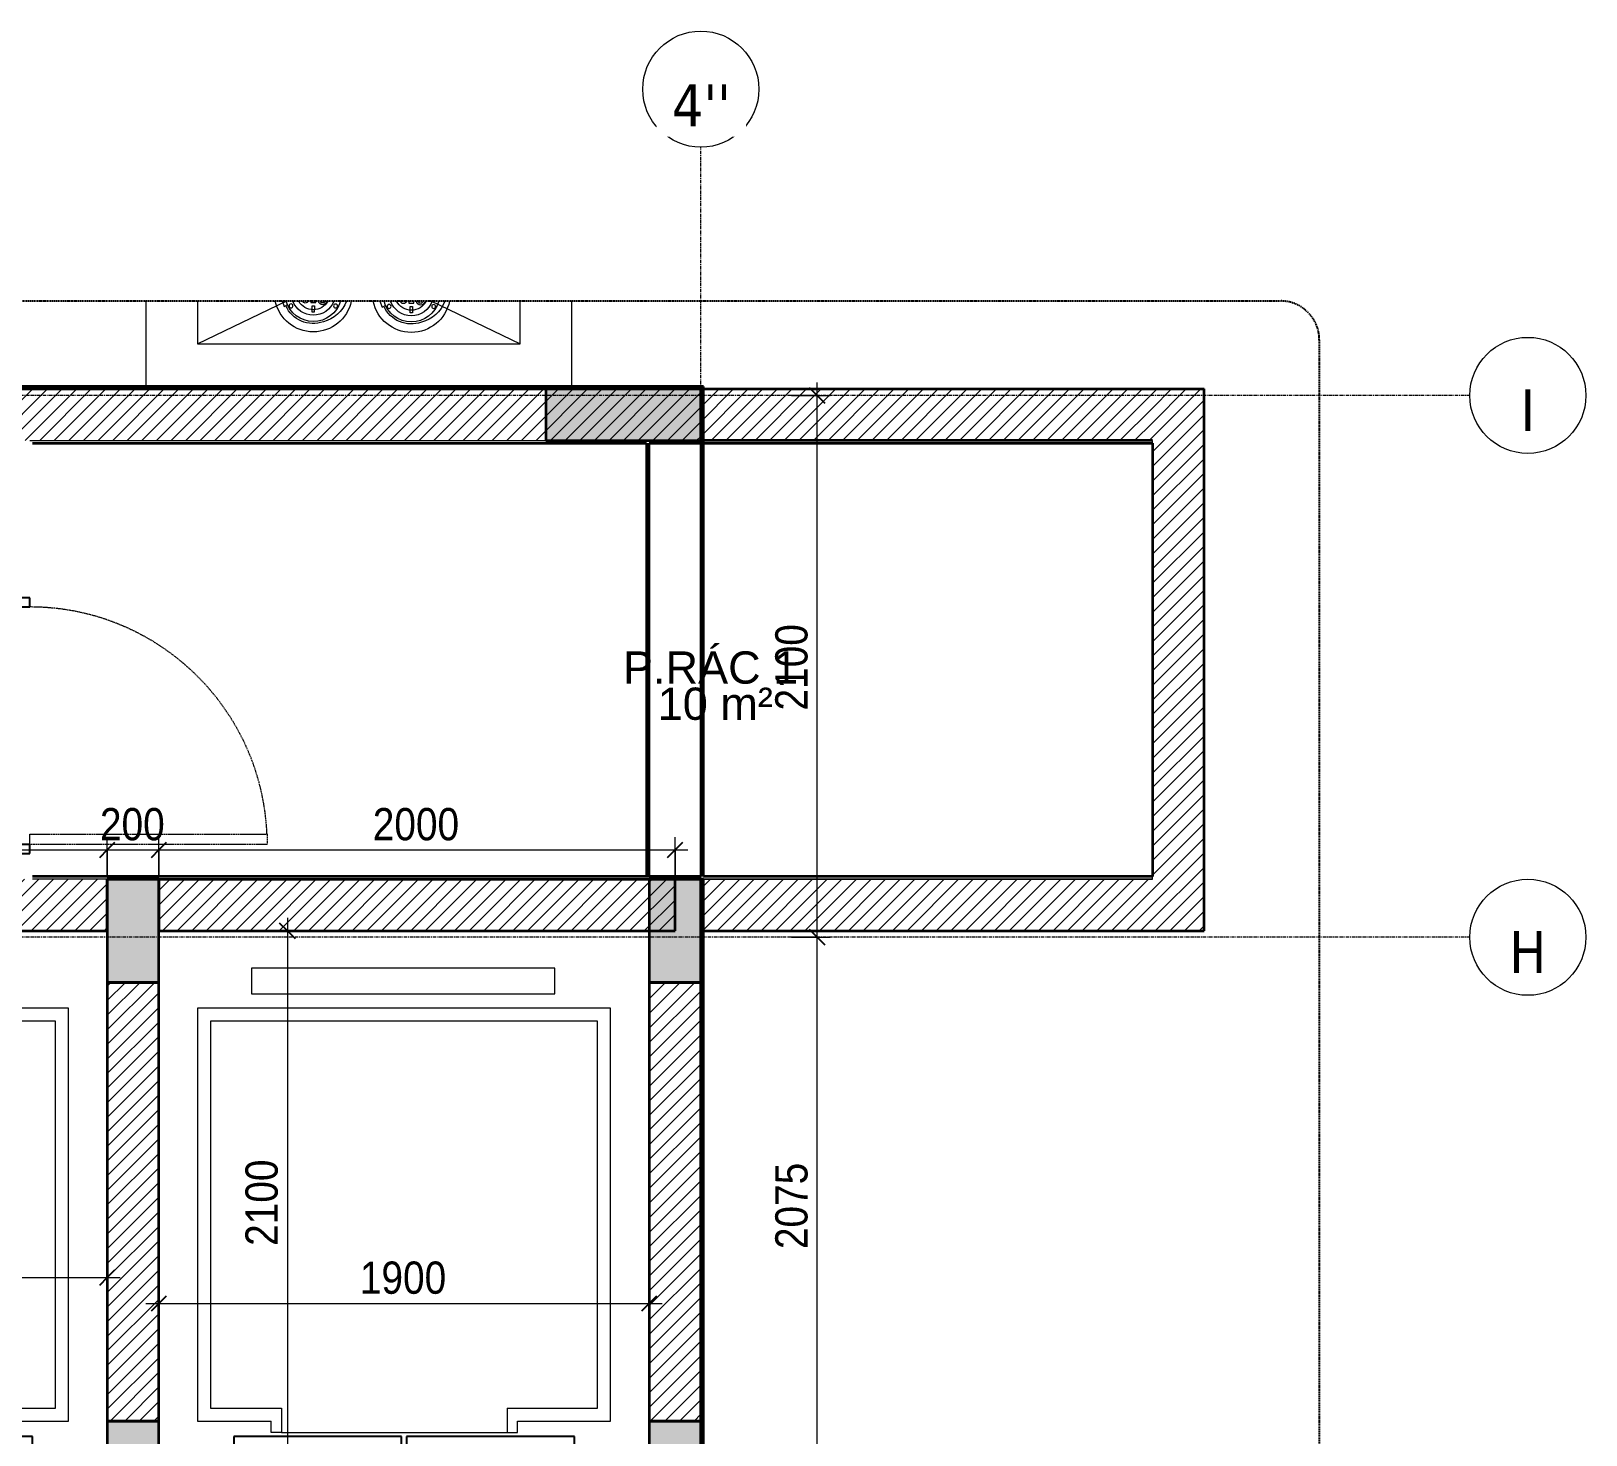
# Model space of a CAD drawing. Header units: millimetres. Extents: x 42962 to 86732, y 2002 to 54980.
# Drawn here: x 46257 to 52282, y 49508 to 54949 of the extents above; entities that cross this region are included whole.
import ezdxf

# ---------------------------------------------------------------- set-up
doc = ezdxf.new("R2010")
doc.units = ezdxf.units.MM
for name, pattern in [('Dash - Tight', [4.5, 3, -1.5]), ('Grid Line', [22.225, 12.7, -3.175, 3.175, -3.175]), ('Hidden', [7.14375, 4.7625, -2.38125])]:
    doc.linetypes.add(name, pattern=pattern)
for name, color, linetype, lineweight in [('0-1', 7, 'Continuous', 5), ('A-ANNO-DIMS', 211, 'Continuous', 9), ('A-ANNO-DIMS-50', 211, 'Continuous', 9), ('A-AREA-IDEN', 2, 'Continuous', 9), ('A-DETL-GENF-1', 92, 'Dash - Tight', 18), ('A-DETL-GENF-2', 92, 'Hidden', 25), ('A-DOOR', 31, 'Continuous', 18), ('A-DOOR-1', 31, 'Continuous', 25), ('A-DOOR-FRAM', 31, 'Continuous', 25), ('A-FLOR', 192, 'Continuous', 18), ('A-WALL', 113, 'Continuous', 18), ('A-WALL-1', 113, 'Continuous', 35), ('A-WALL-PATT-1', 111, 'Continuous', 18), ('G-IMPT', 8, 'Continuous', 18), ('M-EQPM', 50, 'Continuous', 18), ('S-COLS-1', 9, 'Continuous', 5), ('S-COLS-2', 7, 'Continuous', 35), ('S-GRID-1', 1, 'Grid Line', 9), ('S-GRID-IDEN', 1, 'Continuous', 9)]:
    doc.layers.add(name, color=color, linetype=linetype, lineweight=lineweight)
doc.styles.add('Arial', font='arial.ttf', dxfattribs={"height": 125})
doc.styles.add('Tahoma_B', font='tahomabd.ttf', dxfattribs={"height": 162.5})
doc.styles.add('UTM Avo', font='', dxfattribs={"width": 0.9, "height": 125})
doc.styles.get('UTM Avo').set_extended_font_data('UTM Avo')
doc.dimstyles.new('1_Dim_chi_tiet_2_5', dxfattribs={"dimscale": 304.8, "dimtxt": 124.912619, "dimasz": 0.19685, "dimexe": 0.164042, "dimexo": 0.0625, "dimgap": 0.016404, "dimtad": 1, "dimdec": 0, "dimrnd": 5, "dimzin": 0, "dimdsep": 46, "dimtxsty": 'UTM Avo', "dimblk1": 'OBLIQUE', "dimblk2": 'OBLIQUE', "dimsah": 1, "dimcen": 0.09, "dimdle": 0.164042, "dimazin": 0, "dimtfac": 1, "dimtdec": 4, "dimtix": 1, "dimtmove": 0, "dimatfit": 3, "dimfxl": 0.328084, "dimfxlon": 1, "dimtvp": 1, "dimtolj": 1, "dimtzin": 0, "dimarcsym": 2})
pattern_1 = [(45, (0, 0), (-28.284271, 28.284271), [])]

# ---------------------------------------------------------------- blocks, each defined once
blk = doc.blocks.new('NCV_TKTC_KET CAU_rvt-1-TKCS_THANG MÁY TM1- MẶT BẰNG TẦNG HẦM')
at = {"layer": 'S-COLS-1'}
for points in [[(48852.6, 53362.3), (48852.6, 53562.3), (48252.6, 53562.3), (48252.6, 53362.3)], [(46752.6, 51261.9), (46752.6, 51661.9), (46552.6, 51661.9), (46552.6, 51261.9)], [(48852.6, 51261.9), (48852.6, 51661.9), (48652.6, 51661.9), (48652.6, 51261.9)], [(46752.6, 49161.9), (46752.6, 49561.9), (46552.6, 49561.9), (46552.6, 49161.9)], [(48852.6, 49161.9), (48852.6, 49561.9), (48652.6, 49561.9), (48652.6, 49161.9)]]:
    blk.add_hatch(color=256, dxfattribs=at).paths.add_polyline_path(points)
at = {"layer": 'S-COLS-2'}
for p, q in [((48252.6, 53562.3), (48252.6, 53362.3)), ((48852.6, 53562.3), (48252.6, 53562.3)), ((48852.6, 53362.3), (48852.6, 53562.3)), ((48252.6, 53362.3), (48852.6, 53362.3)), ((46752.6, 51661.9), (46552.6, 51661.9)), ((46552.6, 51661.9), (46552.6, 51261.9)), ((46752.6, 51261.9), (46752.6, 51661.9)), ((48852.6, 51661.9), (48652.6, 51661.9)), ((48652.6, 51661.9), (48652.6, 51261.9)), ((48852.6, 51261.9), (48852.6, 51661.9)), ((46552.6, 51261.9), (46752.6, 51261.9)), ((48652.6, 51261.9), (48852.6, 51261.9)), ((46752.6, 49561.9), (46552.6, 49561.9)), ((46552.6, 49561.9), (46552.6, 49161.9)), ((46752.6, 49161.9), (46752.6, 49561.9)), ((48852.6, 49561.9), (48652.6, 49561.9)), ((48652.6, 49561.9), (48652.6, 49161.9)), ((48852.6, 49161.9), (48852.6, 49561.9))]:
    blk.add_line(p, q, dxfattribs=at)
blk = doc.blocks.new('Thang may HIEN - Dài x Rộng - 2000x2000-2402764-TKCS_THANG MÁY TM1- MẶT BẰNG TẦNG HẦM')
at = {"layer": 'A-DOOR'}
for p, q in [((-590, 120), (-880, 120)), ((-880, 120), (-880, 100)), ((-880, 100), (-600, 100)), ((-600, 100), (-600, -100)), ((-500, -60), (-590, 120)), ((590, 120), (500, -60)), ((880, 120), (590, 120)), ((600, -100), (600, 100)), ((600, 100), (880, 100)), ((880, 100), (880, 120)), ((-500, -140), (-500, -60)), ((500, -60), (500, -140)), ((-600, -100), (-540, -100)), ((-540, -100), (-540, -140)), ((615, -100), (600, -100)), ((615, -140), (615, -100)), ((-660, -190.4), (-660, -150.4)), ((-660, -150.4), (-10, -150.4)), ((-540, -140), (-500, -140)), ((-10, -150.4), (-10, -190.4)), ((660, -150.4), (10, -150.4)), ((10, -150.4), (10, -190.4)), ((500, -140), (615, -140)), ((660, -190.4), (660, -150.4)), ((-10, -190.4), (-660, -190.4)), ((-10, -200.4), (-660, -200.4)), ((-660, -200.4), (-660, -240.4)), ((-660, -240.4), (-10, -240.4)), ((-10, -240.4), (-10, -200.4)), ((10, -190.4), (660, -190.4)), ((10, -200.4), (10, -240.4)), ((660, -200.4), (10, -200.4)), ((10, -240.4), (660, -240.4)), ((660, -240.4), (660, -200.4)), ((-440, -300), (-800, -300)), ((-800, -300), (-800, -1900)), ((-440, -255), (-440, -300)), ((-400, -255), (-440, -255)), ((475, -255), (-400, -255)), ((-400, -350), (-400, -255)), ((475, -255), (515, -255)), ((475, -350), (475, -255)), ((515, -255), (515, -300)), ((800, -300), (515, -300)), ((800, -1900), (800, -300)), ((-400, -350), (-750, -350)), ((-750, -350), (-750, -1850)), ((750, -350), (475, -350)), ((750, -1850), (750, -350)), ((-750, -1850), (750, -1850)), ((-800, -1900), (800, -1900)), ((590.8, -1955.4), (-584.2, -1955.4)), ((-584.2, -1955.4), (-584.2, -2055.4)), ((590.8, -2055.4), (590.8, -1955.4)), ((-584.2, -2055.4), (590.8, -2055.4))]:
    blk.add_line(p, q, dxfattribs=at)
at = {"layer": 'A-DOOR-1'}
for p, q in [((-680, 124), (-790, 124)), ((-790, 124), (-790, 120)), ((-680, 120), (-680, 124)), ((-600, -100), (-640, -100)), ((-640, -100), (-640, -140)), ((640, -100), (615, -100)), ((640, -140), (640, -100)), ((-10, -150.4), (-660, -150.4)), ((-660, -150.4), (-660, -190.4)), ((-640, -140), (-540, -140)), ((-10, -190.4), (-10, -150.4)), ((10, -150.4), (10, -190.4)), ((660, -150.4), (10, -150.4)), ((615, -140), (640, -140)), ((660, -190.4), (660, -150.4)), ((-660, -190.4), (-10, -190.4)), ((-10, -200.4), (-660, -200.4)), ((-660, -200.4), (-660, -240.4)), ((-660, -240.4), (-10, -240.4)), ((-10, -240.4), (-10, -200.4)), ((10, -190.4), (660, -190.4)), ((10, -200.4), (10, -240.4)), ((660, -200.4), (10, -200.4)), ((10, -240.4), (660, -240.4)), ((660, -240.4), (660, -200.4))]:
    blk.add_line(p, q, dxfattribs=at)
blk = doc.blocks.new('TKTC_BE NGAM TANG HAM_260130 - TKTC_XREF_260130_MB BE NGAM TANG HAM_dwg_xref- ham$0$xref - tang ham$0$BOMCHIM1-4017280-TKCS_THANG MÁY TM1- MẶT BẰNG TẦNG HẦM')
at = {"layer": 'G-IMPT', "flags": 128}
for points in [[(320, 123), (343.5, 114.1), (336, 100)], [(319.7, 10.2), (327.8, 10.2), (327.8, -9.6), (319.7, -9.6)]]:
    blk.add_lwpolyline(points, dxfattribs=at)
blk.add_lwpolyline([(365.6, 4.9), (341.2, 4.9), (341.2, -4.1), (365.6, -4.1)], close=True, dxfattribs=at)
at = {"layer": 'G-IMPT'}
for centre in [(341.1, 87.1), (341.1, -87.1)]:
    blk.add_circle(centre, 7.59, dxfattribs=at)
for centre, radius, start, end in [((290.8, 0), 151.8, 281.01057, 78.74039), ((290.8, 0), 86.6, 360, 70.1948), ((290.8, 0), 111, 360, 74.5057), ((290.8, 0), 118.8, 340.54729, 65.36685), ((318.4, 31.2), 11.7, 276.71756, 360), ((290.8, 0), 86.6, 289.5493, 360), ((318.4, 31.2), 11.7, 0, 83.0694), ((290.8, 0), 111, 285.26147, 360), ((290.8, 0), 65, 296.88793, 360), ((290.8, 0), 65, 360, 62.89143), ((319.6, -36.5), 9.4, 268.18127, 360), ((319.6, -36.5), 9.4, 0, 91.59387), ((319.6, -36.5), 16.5, 270.65893, 360), ((319.6, -36.5), 16.5, 0, 89.11084), ((274.1, -5.6), 133.2, 290.18357, 345.198)]:
    blk.add_arc(centre, radius, start, end, dxfattribs=at)
blk = doc.blocks.new('TKTC_BE NGAM TANG HAM_260130 - TKTC_XREF_260130_MB BE NGAM TANG HAM_dwg_xref- ham$0$xref - tang ham$0$BOMCHIM1-V2-TKCS_THANG MÁY TM1- MẶT BẰNG TẦNG HẦM')
at = {"layer": 'G-IMPT', "flags": 128}
for points in [[(322, 122.2), (343.5, 114.1), (336, 100)], [(321.8, 10.2), (327.8, 10.2), (327.8, -9.6), (321.7, -9.6)]]:
    blk.add_lwpolyline(points, dxfattribs=at)
blk.add_lwpolyline([(365.6, 4.9), (341.2, 4.9), (341.2, -4.1), (365.6, -4.1)], close=True, dxfattribs=at)
at = {"layer": 'G-IMPT'}
for centre in [(341.1, 87.1), (341.1, -87.1)]:
    blk.add_circle(centre, 7.59, dxfattribs=at)
for centre, radius, start, end in [((290.8, 0), 151.8, 281.81163, 77.94438), ((290.8, 0), 86.6, 360, 68.63215), ((290.8, 0), 111, 360, 73.4097), ((290.8, 0), 118.8, 340.54729, 65.36685), ((318.4, 31.2), 11.7, 0, 72.67565), ((318.4, 31.2), 11.7, 287.11131, 360), ((290.8, 0), 86.6, 291.11565, 360), ((290.8, 0), 111, 286.35875, 360), ((290.8, 0), 65, 298.82355, 360), ((290.8, 0), 65, 360, 60.95882), ((319.6, -36.5), 9.4, 0, 77.66181), ((319.6, -36.5), 9.4, 282.09478, 360), ((319.6, -36.5), 16.5, 0, 81.62647), ((319.6, -36.5), 16.5, 278.1503, 360), ((274.1, -5.6), 133.2, 291.15703, 345.198)]:
    blk.add_arc(centre, radius, start, end, dxfattribs=at)
blk = doc.blocks.new('TKTC_BE NGAM TANG HAM_260130 - TKTC_XREF_260130_MB BE NGAM TANG HAM_dwg-4017279-TKCS_THANG MÁY TM1- MẶT BẰNG TẦNG HẦM')
at = {"layer": 'G-IMPT'}
for p, q in [((-156449.1, -110869), (-156449.1, -111200)), ((-156249.1, -111035), (-155903.3, -110869)), ((-156249.1, -110869), (-156249.1, -111035)), ((-155344.9, -110869), (-154999.1, -111035)), ((-154799.1, -111200), (-154799.1, -110869))]:
    blk.add_line(p, q, dxfattribs=at)
at = {"layer": 'G-IMPT', "flags": 128}
blk.add_lwpolyline([(-156249.1, -111035), (-154999.1, -111035), (-154999.1, -110869)], dxfattribs=at)
at = {"extrusion": (0, 0, -1), "xscale": 0.9913985059671329, "yscale": 0.9913985059671329, "zscale": -0.9913985059671329, "rotation": 270.1174564265244}
for name, p in [('TKTC_BE NGAM TANG HAM_260130 - TKTC_XREF_260130_MB BE NGAM TANG HAM_dwg_xref- ham$0$xref - tang ham$0$BOMCHIM1-V2-TKCS_THANG MÁY TM1- MẶT BẰNG TẦNG HẦM', (155800, -110550.1)), ('TKTC_BE NGAM TANG HAM_260130 - TKTC_XREF_260130_MB BE NGAM TANG HAM_dwg_xref- ham$0$xref - tang ham$0$BOMCHIM1-4017280-TKCS_THANG MÁY TM1- MẶT BẰNG TẦNG HẦM', (155420, -110552.1))]:
    blk.add_blockref(name, p, dxfattribs=at)
blk = doc.blocks.new('TKTC_BE NGAM TANG HAM_260130 - TKTC_BE NGAM TANG HAM_260130-2131746-TKCS_THANG MÁY TM1- MẶT BẰNG TẦNG HẦM')
blk.add_blockref('TKTC_BE NGAM TANG HAM_260130 - TKTC_XREF_260130_MB BE NGAM TANG HAM_dwg-4017279-TKCS_THANG MÁY TM1- MẶT BẰNG TẦNG HẦM', (169499.1, 147535))
blk = doc.blocks.new('FD_02 - FD_03 - FD_03-KY THUAT-900x2200mm-801878-TKCS_THANG MÁY TM1- MẶT BẰNG TẦNG HẦM')
at = {"layer": 'A-DETL-GENF-1'}
for p, q in [((420, 50), (420, 970)), ((420, 970), (460, 970)), ((460, 970), (460, 50)), ((460, 50), (420, 50))]:
    blk.add_line(p, q, dxfattribs=at)
blk.add_arc((460, 50), 920, 92.49191, 180, dxfattribs=at)
at = {"layer": 'A-DOOR-FRAM'}
for p, q in [((-460, 50), (-495, 50)), ((-495, 50), (-495, -50)), ((-460, 10), (-460, 50)), ((-450, 10), (-460, 10)), ((-450, -50), (-450, 10)), ((460, 10), (450, 10)), ((450, 10), (450, -50)), ((495, 50), (460, 50)), ((460, 50), (460, 10)), ((495, -50), (495, 50)), ((-495, -50), (-450, -50)), ((450, -50), (495, -50))]:
    blk.add_line(p, q, dxfattribs=at)
blk = doc.blocks.new('BORDER VIEW - BORDER VIEW-3767401-TKCS_THANG MÁY TM1- MẶT BẰNG TẦNG HẦM')
at = {"layer": 'A-DETL-GENF-2'}
for p, q in [((150, 9766), (7246.6, 9766)), ((7396.6, 9616), (7396.6, 150))]:
    blk.add_line(p, q, dxfattribs=at)
blk.add_arc((7246.6, 9616), 150, 360, 90, dxfattribs=at)
blk = doc.blocks.new('Grid - M_Grid Head - Circle-353313-TKCS_THANG MÁY TM1- MẶT BẰNG TẦNG HẦM')
at = {"layer": 'S-GRID-IDEN'}
blk.add_circle((0, 0), 4.5, dxfattribs=at)
blk = doc.blocks.new('DIMBLOCK4-TKCS_THANG MÁY TM1- MẶT BẰNG TẦNG HẦM')
at = {"layer": 'A-ANNO-DIMS-50', "lineweight": 25}
for p, q in [((49303.4, 51436.9), (49273.4, 51466.9)), ((49303.4, 51436.9), (49333.4, 51406.9)), ((49303.4, 49361.9), (49273.4, 49391.9)), ((49303.4, 49361.9), (49333.4, 49331.9))]:
    blk.add_line(p, q, dxfattribs=at)
at = {"layer": 'A-ANNO-DIMS-50'}
for p, q in [((49203.4, 51436.9), (49353.4, 51436.9)), ((49303.4, 51436.9), (49203.4, 51436.9)), ((49303.4, 49361.9), (49303.4, 51436.9)), ((49203.4, 49361.9), (49353.4, 49361.9)), ((49303.4, 49361.9), (49203.4, 49361.9))]:
    blk.add_line(p, q, dxfattribs=at)
at = {"layer": 'A-ANNO-DIMS-50', "color": 0, "insert": (49141.1, 50228.3), "char_height": 125, "width": 410.824, "attachment_point": 1, "rotation": 90, "line_spacing_factor": 1.110334, "style": 'UTM Avo'}
blk.add_mtext('2075', dxfattribs=at)
blk = doc.blocks.new('_Oblique')
at = {"color": 0, "linetype": 'ByBlock', "lineweight": -2}
blk.add_line((-0.5, -0.5), (0.5, 0.5), dxfattribs=at)
blk = doc.blocks.new('DIMBLOCK5-TKCS_THANG MÁY TM1- MẶT BẰNG TẦNG HẦM')
at = {"layer": 'A-ANNO-DIMS-50', "lineweight": 25}
for p, q in [((49303.4, 53536.9), (49273.4, 53566.9)), ((49303.4, 53536.9), (49333.4, 53506.9)), ((49303.4, 51436.9), (49273.4, 51466.9)), ((49303.4, 51436.9), (49333.4, 51406.9))]:
    blk.add_line(p, q, dxfattribs=at)
at = {"layer": 'A-ANNO-DIMS-50'}
for p, q in [((49303.4, 51436.9), (49303.4, 53586.9)), ((49203.4, 53536.9), (49353.4, 53536.9)), ((49303.4, 53536.9), (49203.4, 53536.9)), ((49203.4, 51436.9), (49353.4, 51436.9)), ((49303.4, 51436.9), (49203.4, 51436.9))]:
    blk.add_line(p, q, dxfattribs=at)
at = {"layer": 'A-ANNO-DIMS-50', "color": 0, "insert": (49141.1, 52315.8), "char_height": 125, "width": 410.824, "attachment_point": 1, "rotation": 90, "line_spacing_factor": 1.110334, "style": 'UTM Avo'}
blk.add_mtext('2100', dxfattribs=at)
blk = doc.blocks.new('DIMBLOCK13-TKCS_THANG MÁY TM1- MẶT BẰNG TẦNG HẦM')
at = {"layer": 'A-ANNO-DIMS-50'}
for p, q in [((45052.6, 51675.3), (45052.6, 51825.3)), ((46552.6, 51675.3), (46552.6, 51825.3)), ((45002.6, 51775.3), (46552.6, 51775.3)), ((45052.6, 51775.3), (45052.6, 51675.3)), ((46552.6, 51775.3), (46552.6, 51675.3))]:
    blk.add_line(p, q, dxfattribs=at)
at = {"layer": 'A-ANNO-DIMS-50', "lineweight": 25}
for p, q in [((45052.6, 51775.3), (45022.6, 51745.3)), ((45052.6, 51775.3), (45082.6, 51805.3)), ((46552.6, 51775.3), (46522.6, 51745.3)), ((46552.6, 51775.3), (46582.6, 51805.3))]:
    blk.add_line(p, q, dxfattribs=at)
at = {"layer": 'A-ANNO-DIMS-50', "color": 0, "insert": (45631.5, 51937.7), "char_height": 125, "width": 410.824, "attachment_point": 1, "line_spacing_factor": 1.110334, "style": 'UTM Avo'}
blk.add_mtext('1500', dxfattribs=at)
blk = doc.blocks.new('DIMBLOCK14-TKCS_THANG MÁY TM1- MẶT BẰNG TẦNG HẦM')
at = {"layer": 'A-ANNO-DIMS-50'}
for p, q in [((46552.6, 51675.3), (46552.6, 51825.3)), ((46752.6, 51675.3), (46752.6, 51825.3)), ((46552.6, 51775.3), (46752.6, 51775.3)), ((46552.6, 51775.3), (46552.6, 51675.3)), ((46752.6, 51775.3), (46752.6, 51675.3))]:
    blk.add_line(p, q, dxfattribs=at)
at = {"layer": 'A-ANNO-DIMS-50', "lineweight": 25}
for p, q in [((46552.6, 51775.3), (46522.6, 51745.3)), ((46552.6, 51775.3), (46582.6, 51805.3)), ((46752.6, 51775.3), (46722.6, 51745.3)), ((46752.6, 51775.3), (46782.6, 51805.3))]:
    blk.add_line(p, q, dxfattribs=at)
at = {"layer": 'A-ANNO-DIMS-50', "color": 0, "insert": (46524.3, 51937.7), "char_height": 125, "width": 308.118, "attachment_point": 1, "line_spacing_factor": 1.110334, "style": 'UTM Avo'}
blk.add_mtext('200', dxfattribs=at)
blk = doc.blocks.new('DIMBLOCK15-TKCS_THANG MÁY TM1- MẶT BẰNG TẦNG HẦM')
at = {"layer": 'A-ANNO-DIMS-50'}
for p, q in [((46752.6, 51675.3), (46752.6, 51825.3)), ((48752.6, 51675.3), (48752.6, 51825.3)), ((46752.6, 51775.3), (48802.6, 51775.3)), ((46752.6, 51775.3), (46752.6, 51675.3)), ((48752.6, 51775.3), (48752.6, 51675.3))]:
    blk.add_line(p, q, dxfattribs=at)
at = {"layer": 'A-ANNO-DIMS-50', "lineweight": 25}
for p, q in [((46752.6, 51775.3), (46722.6, 51745.3)), ((46752.6, 51775.3), (46782.6, 51805.3)), ((48752.6, 51775.3), (48722.6, 51745.3)), ((48752.6, 51775.3), (48782.6, 51805.3))]:
    blk.add_line(p, q, dxfattribs=at)
at = {"layer": 'A-ANNO-DIMS-50', "color": 0, "insert": (47581.4, 51937.7), "char_height": 125, "width": 410.824, "attachment_point": 1, "line_spacing_factor": 1.110334, "style": 'UTM Avo'}
blk.add_mtext('2000', dxfattribs=at)
blk = doc.blocks.new('DIMBLOCK28-TKCS_THANG MÁY TM1- MẶT BẰNG TẦNG HẦM')
at = {"layer": 'A-ANNO-DIMS-50'}
for p, q in [((44652.6, 50217.8), (44652.6, 50067.8)), ((44652.6, 50117.8), (44652.6, 50217.8)), ((46552.6, 50217.8), (46552.6, 50067.8)), ((46552.6, 50117.8), (46552.6, 50217.8)), ((44602.6, 50117.8), (46602.6, 50117.8))]:
    blk.add_line(p, q, dxfattribs=at)
at = {"layer": 'A-ANNO-DIMS-50', "lineweight": 25}
for p, q in [((44652.6, 50117.8), (44682.6, 50147.8)), ((46552.6, 50117.8), (46582.6, 50147.8)), ((44652.6, 50117.8), (44622.6, 50087.8)), ((46552.6, 50117.8), (46522.6, 50087.8))]:
    blk.add_line(p, q, dxfattribs=at)
at = {"layer": 'A-ANNO-DIMS-50', "color": 0, "insert": (45431.4, 50280.2), "char_height": 125, "width": 410.824, "attachment_point": 1, "line_spacing_factor": 1.110334, "style": 'UTM Avo'}
blk.add_mtext('1900', dxfattribs=at)
blk = doc.blocks.new('DIMBLOCK29-TKCS_THANG MÁY TM1- MẶT BẰNG TẦNG HẦM')
at = {"layer": 'A-ANNO-DIMS-50'}
for p, q in [((46752.6, 50117.8), (46752.6, 49967.8)), ((46752.6, 50017.8), (46752.6, 50117.8)), ((48652.6, 50117.8), (48652.6, 49967.8)), ((48652.6, 50017.8), (48652.6, 50117.8)), ((46702.6, 50017.8), (48702.6, 50017.8))]:
    blk.add_line(p, q, dxfattribs=at)
at = {"layer": 'A-ANNO-DIMS-50', "lineweight": 25}
for p, q in [((46752.6, 50017.8), (46722.6, 49987.8)), ((46752.6, 50017.8), (46782.6, 50047.8)), ((48652.6, 50017.8), (48622.6, 49987.8)), ((48652.6, 50017.8), (48682.6, 50047.8))]:
    blk.add_line(p, q, dxfattribs=at)
at = {"layer": 'A-ANNO-DIMS-50', "color": 0, "insert": (47531.4, 50180.2), "char_height": 125, "width": 410.824, "attachment_point": 1, "line_spacing_factor": 1.110334, "style": 'UTM Avo'}
blk.add_mtext('1900', dxfattribs=at)
blk = doc.blocks.new('DIMBLOCK30-TKCS_THANG MÁY TM1- MẶT BẰNG TẦNG HẦM')
at = {"layer": 'A-ANNO-DIMS-50'}
for p, q in [((47350.4, 51461.9), (47200.4, 51461.9)), ((47250.4, 51511.9), (47250.4, 49311.9)), ((47250.4, 51461.9), (47350.4, 51461.9)), ((47350.4, 49361.9), (47200.4, 49361.9)), ((47250.4, 49361.9), (47350.4, 49361.9))]:
    blk.add_line(p, q, dxfattribs=at)
at = {"layer": 'A-ANNO-DIMS-50', "lineweight": 25}
for p, q in [((47250.4, 51461.9), (47220.4, 51491.9)), ((47250.4, 51461.9), (47280.4, 51431.9)), ((47250.4, 49361.9), (47220.4, 49391.9)), ((47250.4, 49361.9), (47280.4, 49331.9))]:
    blk.add_line(p, q, dxfattribs=at)
at = {"layer": 'A-ANNO-DIMS-50', "color": 0, "insert": (47088, 50240.8), "char_height": 125, "width": 410.824, "attachment_point": 1, "rotation": 90, "line_spacing_factor": 1.110334, "style": 'UTM Avo'}
blk.add_mtext('2100', dxfattribs=at)

msp = doc.modelspace()

# ---------------------------------------------------------------- hatches: boundary and pattern name
at = {"layer": 'A-WALL-PATT-1'}
h = msp.add_hatch(dxfattribs=at)
h.set_pattern_fill('FP_1', color=256, style=0, pattern_type=2)
h.set_pattern_definition(pattern_1)
h.paths.add_polyline_path([(48852.6, 53361.9), (48852.6, 53561.9), (45752.6, 53561.9), (45752.6, 53361.9), (47356.9, 53361.9)])
h = msp.add_hatch(dxfattribs=at)
h.set_pattern_fill('FP_1', color=256, style=0, pattern_type=2)
h.set_pattern_definition(pattern_1)
h.paths.add_polyline_path([(48852.6, 53361.9), (50602.6, 53361.9), (50602.6, 53561.9), (48852.6, 53561.9)])
h = msp.add_hatch(dxfattribs=at)
h.set_pattern_fill('FP_1', color=256, style=0, pattern_type=2)
h.set_pattern_definition(pattern_1)
h.paths.add_polyline_path([(50802.6, 51461.9), (50802.6, 53561.9), (50602.6, 53561.9), (50602.6, 51461.9)])
h = msp.add_hatch(dxfattribs=at)
h.set_pattern_fill('FP_1', color=256, style=0, pattern_type=2)
h.set_pattern_definition(pattern_1)
h.paths.add_polyline_path([(45052.6, 51461.9), (46552.6, 51461.9), (46552.6, 51661.9), (45052.6, 51661.9)])
h = msp.add_hatch(dxfattribs=at)
h.set_pattern_fill('FP_1', color=256, style=0, pattern_type=2)
h.set_pattern_definition(pattern_1)
h.paths.add_polyline_path([(48752.6, 51461.9), (48752.6, 51661.9), (46752.6, 51661.9), (46752.6, 51461.9), (47356.9, 51461.9)])
h = msp.add_hatch(dxfattribs=at)
h.set_pattern_fill('FP_1', color=256, style=0, pattern_type=2)
h.set_pattern_definition(pattern_1)
h.paths.add_polyline_path([(50602.6, 51461.9), (50602.6, 51661.9), (48852.6, 51661.9), (48852.6, 51461.9), (49397.7, 51461.9)])
h = msp.add_hatch(dxfattribs=at)
h.set_pattern_fill('FP_1', color=256, style=0, pattern_type=2)
h.set_pattern_definition(pattern_1)
h.paths.add_polyline_path([(46752.6, 49561.9), (46752.6, 51261.9), (46552.6, 51261.9), (46552.6, 49561.9)])
h = msp.add_hatch(dxfattribs=at)
h.set_pattern_fill('FP_1', color=256, style=0, pattern_type=2)
h.set_pattern_definition(pattern_1)
h.paths.add_polyline_path([(48852.6, 49561.9), (48852.6, 51261.9), (48652.6, 51261.9), (48652.6, 49561.9)])

# ---------------------------------------------------------------- linework, layer by layer
at = {"layer": 'A-FLOR'}
msp.add_line((48852.6, 53351.9), (48852.6, 51671.9), dxfattribs=at)
at = {"layer": 'A-WALL'}
for p, q in [((46252.5, 53361.9), (48852.6, 53361.9)), ((50602.6, 53351.9), (50602.6, 53361.9)), ((46552.6, 51661.9), (46262.5, 51661.9)), ((48862.6, 51661.9), (50602.6, 51661.9)), ((50602.6, 51661.9), (48862.6, 51661.9)), ((50602.6, 51661.9), (50602.6, 51671.9))]:
    msp.add_line(p, q, dxfattribs=at)
at = {"layer": 'A-WALL-1'}
for p, q in [((45752.6, 53561.9), (50802.6, 53561.9)), ((48862.6, 53571.9), (45762.6, 53571.9)), ((48852.6, 53361.9), (48852.6, 53561.9)), ((48852.6, 53561.9), (48852.6, 51671.9)), ((48862.6, 51671.9), (48862.6, 53571.9)), ((50802.6, 51461.9), (50802.6, 53561.9)), ((46262.5, 53351.9), (48642.6, 53351.9)), ((48642.6, 53351.9), (48642.6, 51671.9)), ((48652.6, 53351.9), (50602.6, 53351.9)), ((48652.6, 51671.9), (48652.6, 53351.9)), ((50602.6, 53361.9), (48852.6, 53361.9)), ((50602.6, 53351.9), (50602.6, 51671.9)), ((48852.6, 51671.9), (46262.5, 51671.9)), ((46552.6, 51461.9), (46552.6, 51661.9)), ((46552.6, 51661.9), (48852.6, 51661.9)), ((46752.6, 51661.9), (46752.6, 51461.9)), ((48752.6, 51461.9), (48752.6, 51661.9)), ((48852.6, 51661.9), (48852.6, 44536.9)), ((48862.6, 51661.9), (48852.6, 51661.9)), ((48852.6, 51661.9), (48852.6, 51461.9)), ((50602.6, 51671.9), (48862.6, 51671.9)), ((48862.6, 44536.9), (48862.6, 51661.9)), ((45052.6, 51461.9), (46552.6, 51461.9)), ((46752.6, 51461.9), (48752.6, 51461.9)), ((48852.6, 51461.9), (50802.6, 51461.9)), ((46752.6, 51261.9), (46552.6, 51261.9)), ((46552.6, 51261.9), (46552.6, 49561.9)), ((46752.6, 49561.9), (46752.6, 51261.9)), ((48652.6, 51261.9), (48652.6, 49561.9)), ((48852.6, 51261.9), (48652.6, 51261.9)), ((48852.6, 49561.9), (48852.6, 51261.9)), ((46552.6, 49561.9), (46752.6, 49561.9)), ((48652.6, 49561.9), (48852.6, 49561.9))]:
    msp.add_line(p, q, dxfattribs=at)
at = {"layer": 'S-GRID-1'}
for p, q in [((48852.6, 53248.9), (48852.6, 54498.9)), ((50582.3, 53536.9), (44662.1, 53536.9)), ((51832.3, 53536.9), (50582.3, 53536.9)), ((48852.6, 44235.9), (48852.6, 53248.9)), ((50582.3, 51436.9), (44662.1, 51436.9)), ((51832.3, 51436.9), (50582.3, 51436.9))]:
    msp.add_line(p, q, dxfattribs=at)

# ---------------------------------------------------------------- block references
at = {"layer": '0-1'}
msp.add_blockref('NCV_TKTC_KET CAU_rvt-1-TKCS_THANG MÁY TM1- MẶT BẰNG TẦNG HẦM', (0, 0), dxfattribs=at)
at = {"layer": 'A-DETL-GENF-1'}
msp.add_blockref('BORDER VIEW - BORDER VIEW-3767401-TKCS_THANG MÁY TM1- MẶT BẰNG TẦNG HẦM', (43852.6, 44136.9), dxfattribs=at)
at = {"layer": 'A-DOOR'}
for name, p, rotation in [('FD_02 - FD_03 - FD_03-KY THUAT-900x2200mm-801878-TKCS_THANG MÁY TM1- MẶT BẰNG TẦNG HẦM', (46202.5, 52256.9), 270), ('Thang may HIEN - Dài x Rộng - 2000x2000-2402764-TKCS_THANG MÁY TM1- MẶT BẰNG TẦNG HẦM', (45602.6, 49261.9), 180), ('Thang may HIEN - Dài x Rộng - 2000x2000-2402764-TKCS_THANG MÁY TM1- MẶT BẰNG TẦNG HẦM', (47702.6, 49261.9), 180)]:
    msp.add_blockref(name, p, dxfattribs=dict(at, rotation=rotation))
at = {"layer": 'M-EQPM'}
msp.add_blockref('TKTC_BE NGAM TANG HAM_260130 - TKTC_BE NGAM TANG HAM_260130-2131746-TKCS_THANG MÁY TM1- MẶT BẰNG TẦNG HẦM', (33652.6, 17236.9), dxfattribs=at)
at = {"layer": 'S-GRID-IDEN', "xscale": 49.99999999999998, "yscale": 49.99999999999998, "zscale": 49.99999999999998}
msp.add_blockref('Grid - M_Grid Head - Circle-353313-TKCS_THANG MÁY TM1- MẶT BẰNG TẦNG HẦM', (48852.6, 54723.9), dxfattribs=at)
at = {"layer": 'S-GRID-IDEN', "xscale": 49.99999999999998, "yscale": 49.99999999999998, "zscale": 49.99999999999998, "rotation": 89.99999999999982}
for p in [(52057.3, 53536.9), (52057.3, 51436.9)]:
    msp.add_blockref('Grid - M_Grid Head - Circle-353313-TKCS_THANG MÁY TM1- MẶT BẰNG TẦNG HẦM', p, dxfattribs=at)

# ---------------------------------------------------------------- texts
at = {"layer": 'A-AREA-IDEN', "char_height": 125, "line_spacing_factor": 0.936439, "style": 'Arial'}
for s, insert, width, attachment_point in [('\\pt2.5,5,7.5,10,12.5,15,17.5,20,22.5,25,27.5,30,32.5,35,37.5,40,42.5,45,47.5,50,52.5,55,57.5,60,62.5,65,67.5,70,72.5,75,77.5,80;P.RÁC 1', (48890.5, 52418), 681.5, 8), ('\\pt2.5,5,7.5,10,12.5,15,17.5,20,22.5,25,27.5,30,32.5,35,37.5,40,42.5,45,47.5,50,52.5,55,57.5,60,62.5,65,67.5,70,72.5,75,77.5,80;10 m²', (48908.7, 52341.1), 453, 5)]:
    msp.add_mtext(s, dxfattribs=dict(at, insert=insert, width=width, attachment_point=attachment_point))

# ---------------------------------------------------------------- dimensions: what is measured, and where the dimension line sits
at = {"layer": 'A-ANNO-DIMS'}
for base, p1, p2, override, picture, middle in [((49303.4, 53536.9), (49203.4, 51436.9), (49203.4, 53536.9), {"dimpost": '<>', "dimfxl": 2100}, 'DIMBLOCK5-TKCS_THANG MÁY TM1- MẶT BẰNG TẦNG HẦM', (49233.8, 52486.9)), ((47250.4, 49361.9), (47350.4, 51461.9), (47350.4, 49361.9), {"dimpost": '<>', "dimfxl": 2100}, 'DIMBLOCK30-TKCS_THANG MÁY TM1- MẶT BẰNG TẦNG HẦM', (47180.7, 50411.9)), ((49303.4, 51436.9), (49203.4, 49361.9), (49203.4, 51436.9), {"dimpost": '<>', "dimfxl": 2075}, 'DIMBLOCK4-TKCS_THANG MÁY TM1- MẶT BẰNG TẦNG HẦM', (49233.8, 50399.4))]:
    dim = msp.add_linear_dim(base=base, p1=p1, p2=p2, angle=90, dimstyle='1_Dim_chi_tiet_2_5', override=override, dxfattribs=at)
    dim.commit()
    dim.dimension.update_dxf_attribs({"geometry": picture, "text_midpoint": middle})
for base, p1, p2, override, picture, middle in [((46552.6, 51775.3), (45052.6, 51675.3), (46552.6, 51675.3), {"dimpost": '<>', "dimfxl": 1500}, 'DIMBLOCK13-TKCS_THANG MÁY TM1- MẶT BẰNG TẦNG HẦM', (45802.6, 51845)), ((46752.6, 51775.3), (46552.6, 51675.3), (46752.6, 51675.3), {"dimpost": '<>', "dimfxl": 200}, 'DIMBLOCK14-TKCS_THANG MÁY TM1- MẶT BẰNG TẦNG HẦM', (46652.6, 51845)), ((48752.6, 51775.3), (46752.6, 51675.3), (48752.6, 51675.3), {"dimpost": '<>', "dimfxl": 1999.92867}, 'DIMBLOCK15-TKCS_THANG MÁY TM1- MẶT BẰNG TẦNG HẦM', (47752.6, 51845)), ((46552.6, 50117.8), (44652.6, 50217.8), (46552.6, 50217.8), {"dimpost": '<>', "dimfxl": 1900.07133}, 'DIMBLOCK28-TKCS_THANG MÁY TM1- MẶT BẰNG TẦNG HẦM', (45602.6, 50187.5)), ((48652.6, 50017.8), (46752.6, 50117.8), (48652.6, 50117.8), {"dimpost": '<>', "dimfxl": 1899.92867}, 'DIMBLOCK29-TKCS_THANG MÁY TM1- MẶT BẰNG TẦNG HẦM', (47702.6, 50087.5))]:
    dim = msp.add_linear_dim(base=base, p1=p1, p2=p2, dimstyle='1_Dim_chi_tiet_2_5', override=override, dxfattribs=at)
    dim.commit()
    dim.dimension.update_dxf_attribs({"geometry": picture, "text_midpoint": middle})

# ---------------------------------------------------------------- next in the draw order: texts
at = {"layer": 'S-GRID-IDEN', "char_height": 162.5, "attachment_point": 5, "line_spacing_factor": 0.996129, "style": 'Tahoma_B', "bg_fill": 3, "box_fill_scale": 1.25, "bg_fill_color": 256, "bg_fill_true_color": 13158600, "bg_fill_transparency": 0}
for s, insert, width in [("\\pt634.99962,1269.99925,1905.0005,2540.00013,3174.99975,3809.99937,4445.00062,5080.00025,5714.99987,6349.9995,6985.00075,7620.00037,8255,8889.99962,9524.99925,10160.0005,10795.00013,11429.99975,12064.99938,12700.00063,13335.00025,13969.99988,14604.9995,15240.00075,15875.00038,16510,17144.99963,17779.99925,18415.0005,19050.00013,19684.99975,20319.99938;4''", (48854.9, 54661.5), 264.5), ('\\pt634.99962,1269.99925,1905.0005,2540.00013,3174.99975,3809.99937,4445.00062,5080.00025,5714.99987,6349.9995,6985.00075,7620.00037,8255,8889.99962,9524.99925,10160.0005,10795.00013,11429.99975,12064.99938,12700.00063,13335.00025,13969.99988,14604.9995,15240.00075,15875.00038,16510,17144.99963,17779.99925,18415.0005,19050.00013,19684.99975,20319.99938;I', (52057.1, 53479.7), 109), ('\\pt634.99962,1269.99925,1905.0005,2540.00013,3174.99975,3809.99937,4445.00062,5080.00025,5714.99987,6349.9995,6985.00075,7620.00037,8255,8889.99962,9524.99925,10160.0005,10795.00013,11429.99975,12064.99938,12700.00063,13335.00025,13969.99988,14604.9995,15240.00075,15875.00038,16510,17144.99963,17779.99925,18415.0005,19050.00013,19684.99975,20319.99938;H', (52056.8, 51379.7), 172)]:
    msp.add_mtext(s, dxfattribs=dict(at, insert=insert, width=width))

doc.saveas('drawing.dxf')
